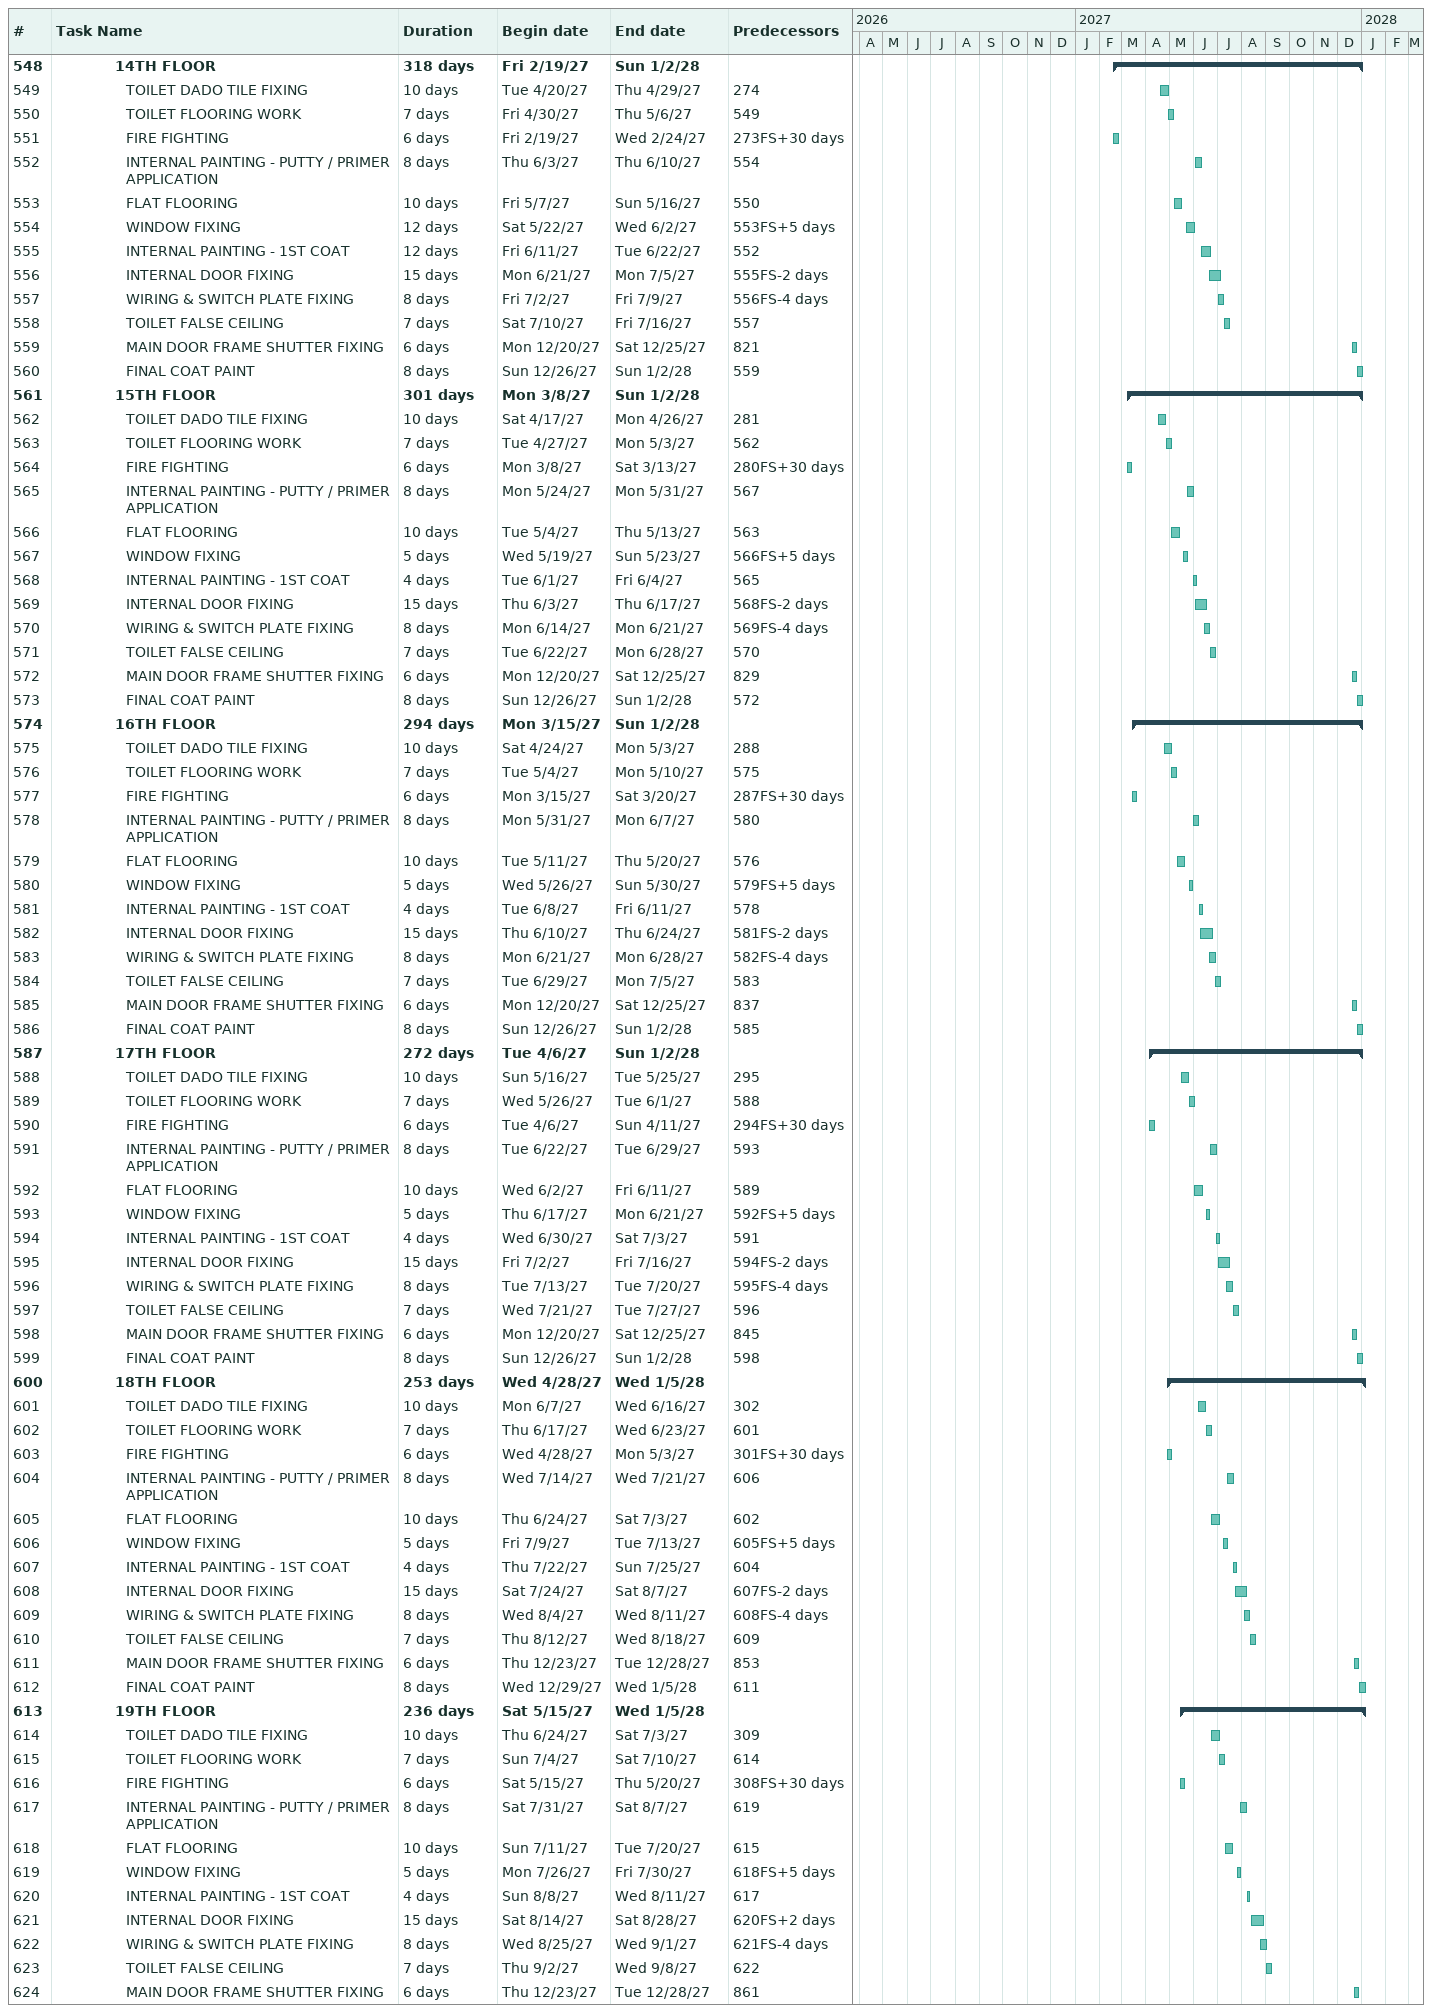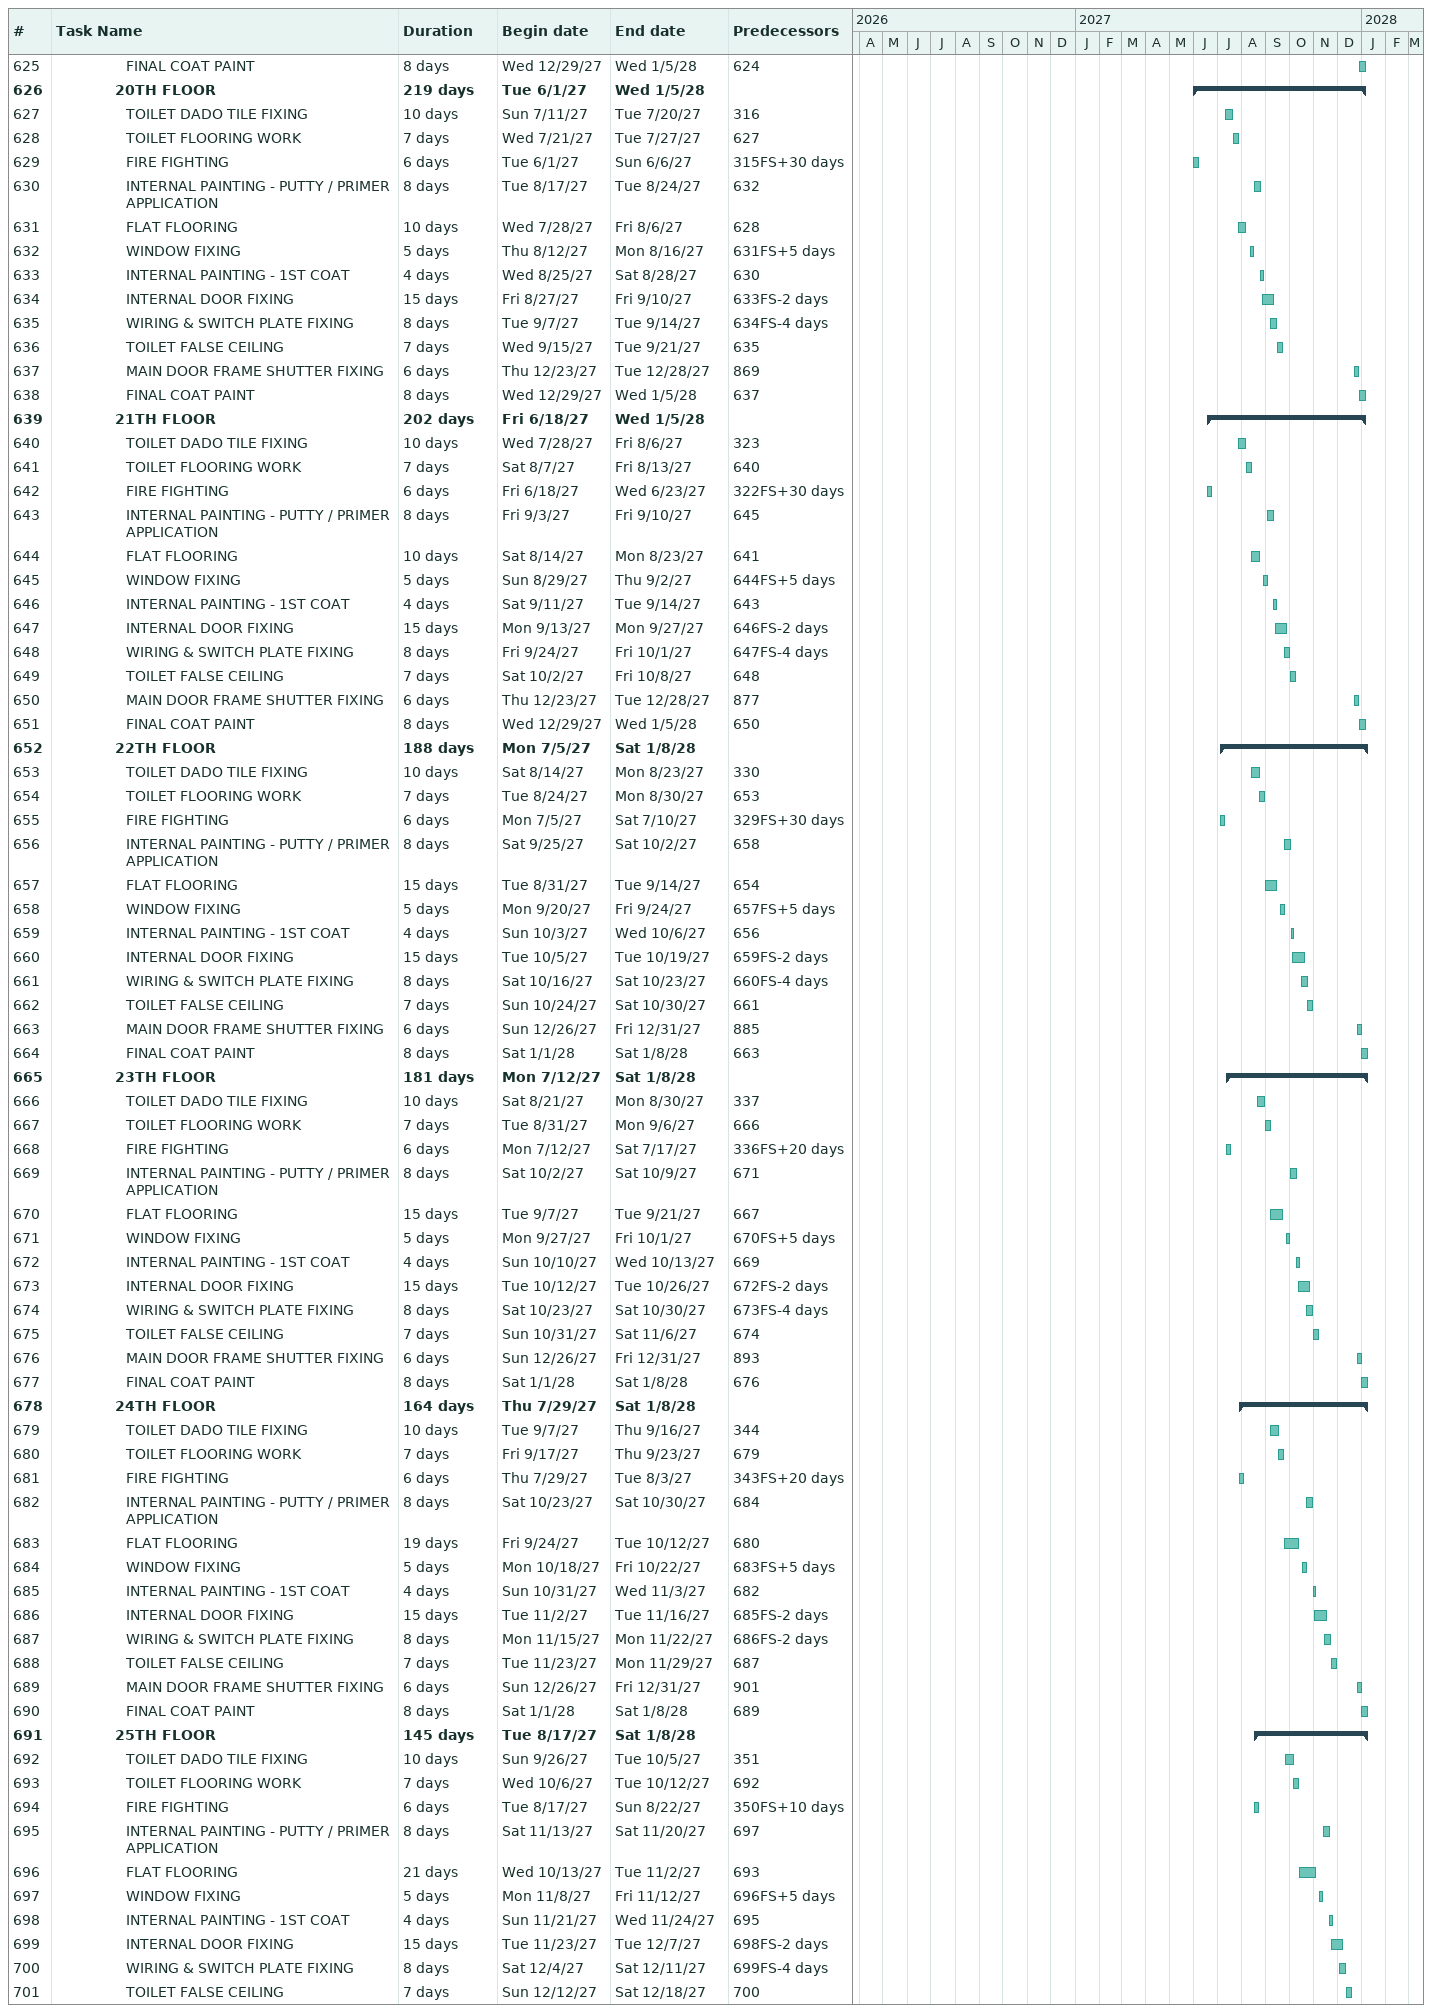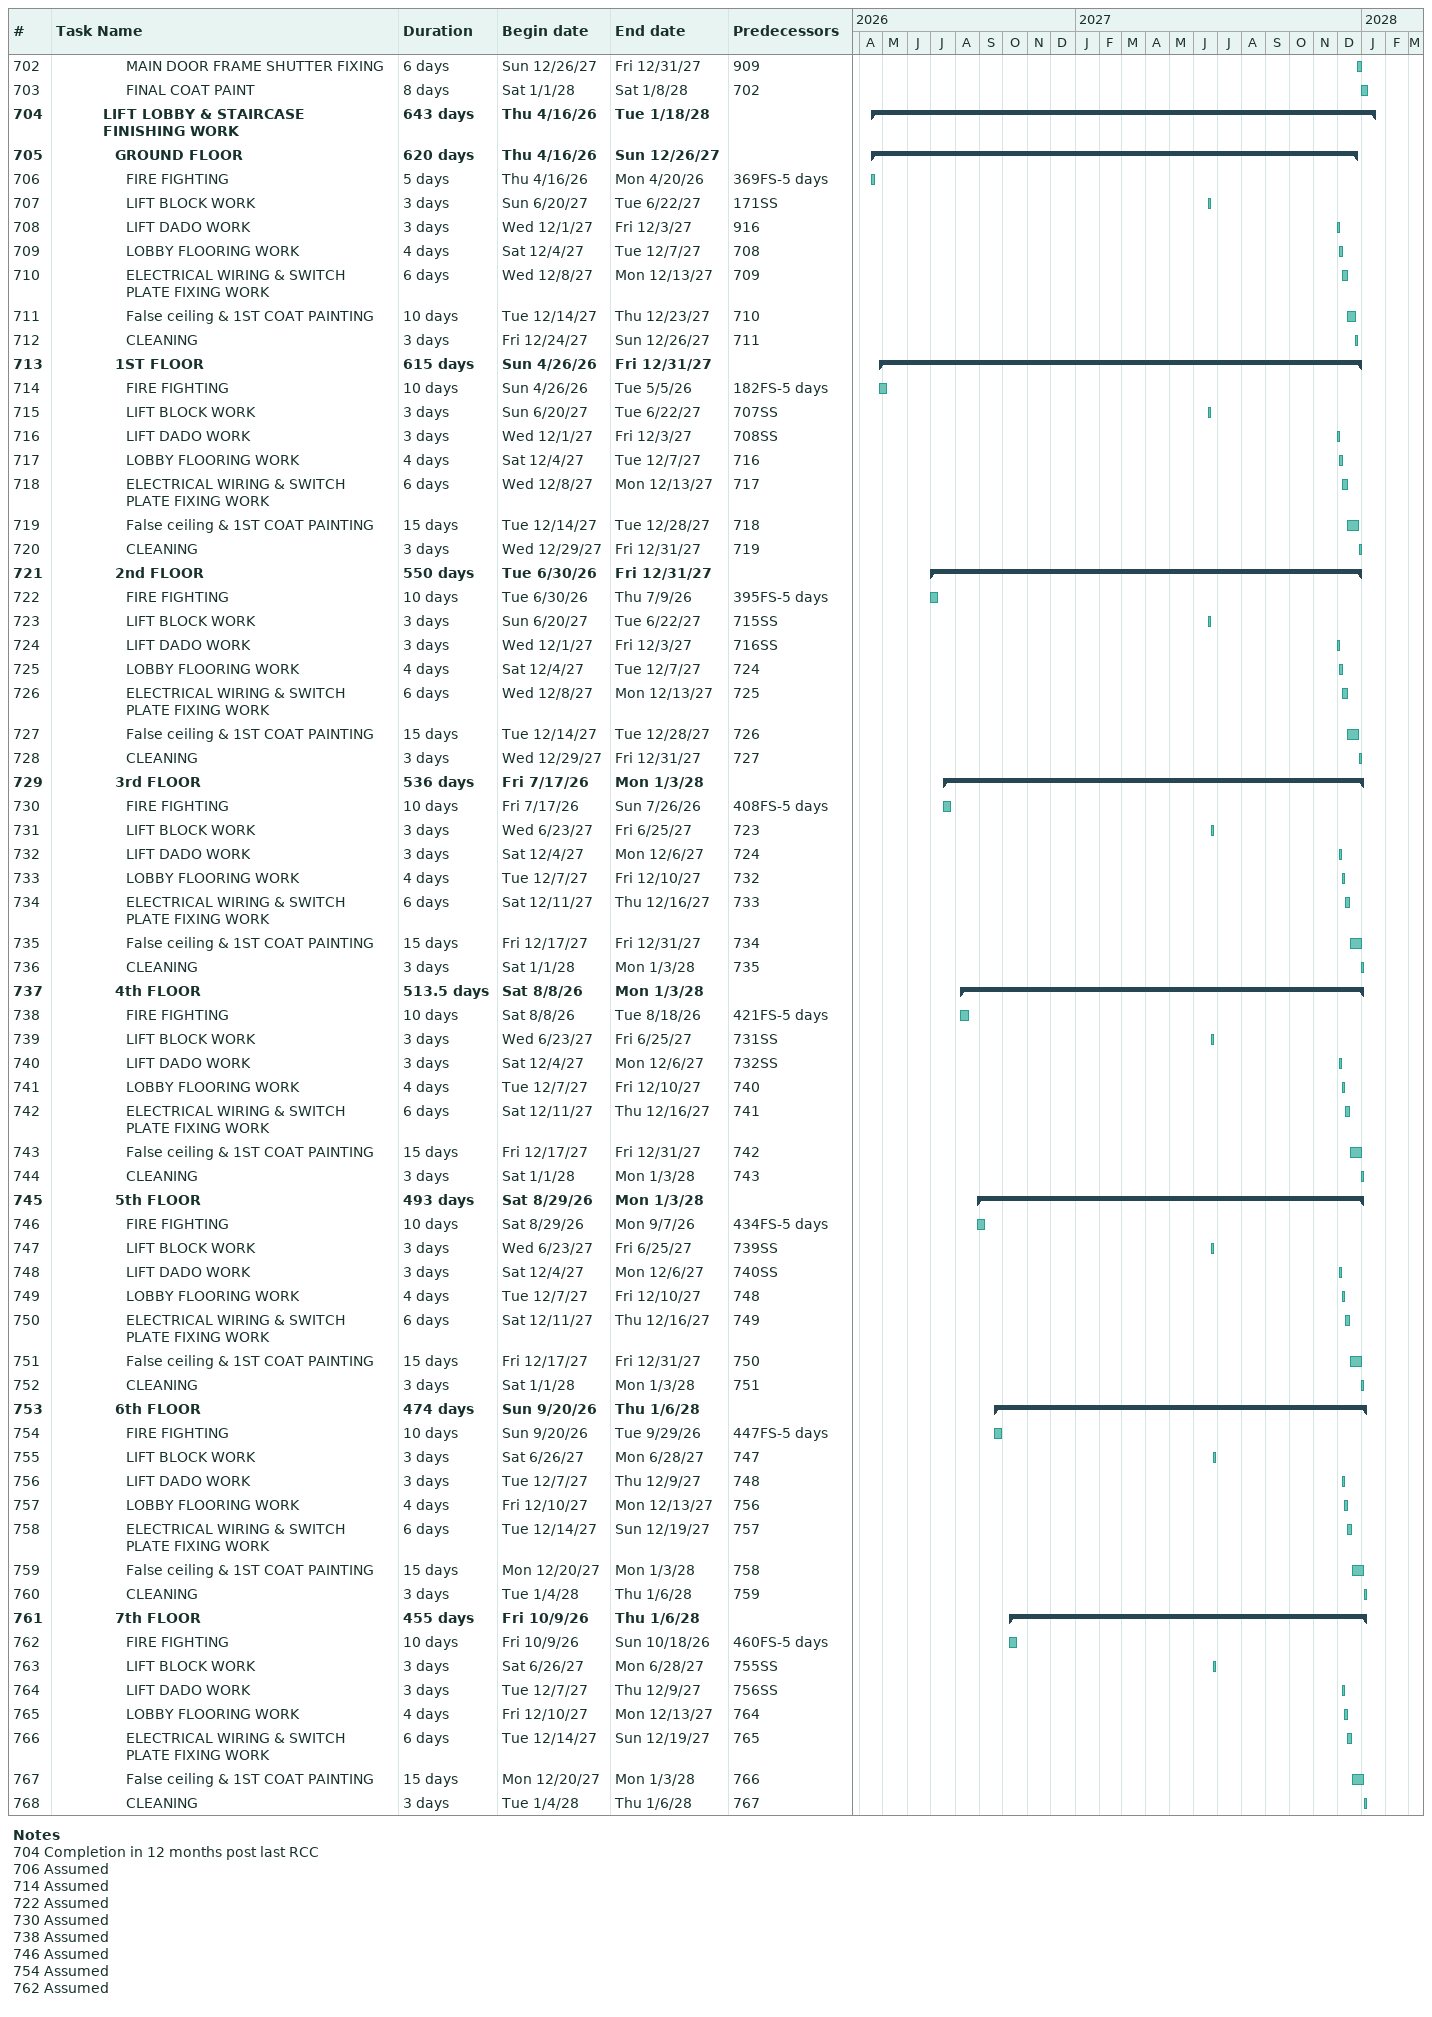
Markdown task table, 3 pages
| ID | Level | Task | Duration | Start | Finish | Predecessors |
|---|---|---|---|---|---|---|
| 548 | 6 | **14TH FLOOR** | 318d | 2027-02-19 | 2028-01-02 |  |
| 549 | 7 | TOILET DADO TILE FIXING | 10d | 2027-04-20 | 2027-04-29 | 274 |
| 550 | 7 | TOILET FLOORING WORK | 7d | 2027-04-30 | 2027-05-06 | 549 |
| 551 | 7 | FIRE FIGHTING | 6d | 2027-02-19 | 2027-02-24 | 273FS+30d |
| 552 | 7 | INTERNAL PAINTING - PUTTY / PRIMER APPLICATION | 8d | 2027-06-03 | 2027-06-10 | 554 |
| 553 | 7 | FLAT FLOORING | 10d | 2027-05-07 | 2027-05-16 | 550 |
| 554 | 7 | WINDOW FIXING | 12d | 2027-05-22 | 2027-06-02 | 553FS+5d |
| 555 | 7 | INTERNAL PAINTING - 1ST COAT | 12d | 2027-06-11 | 2027-06-22 | 552 |
| 556 | 7 | INTERNAL DOOR FIXING | 15d | 2027-06-21 | 2027-07-05 | 555FS-2d |
| 557 | 7 | WIRING & SWITCH PLATE FIXING | 8d | 2027-07-02 | 2027-07-09 | 556FS-4d |
| 558 | 7 | TOILET FALSE CEILING | 7d | 2027-07-10 | 2027-07-16 | 557 |
| 559 | 7 | MAIN DOOR FRAME SHUTTER FIXING | 6d | 2027-12-20 | 2027-12-25 | 821 |
| 560 | 7 | FINAL COAT PAINT | 8d | 2027-12-26 | 2028-01-02 | 559 |
| 561 | 6 | **15TH FLOOR** | 301d | 2027-03-08 | 2028-01-02 |  |
| 562 | 7 | TOILET DADO TILE FIXING | 10d | 2027-04-17 | 2027-04-26 | 281 |
| 563 | 7 | TOILET FLOORING WORK | 7d | 2027-04-27 | 2027-05-03 | 562 |
| 564 | 7 | FIRE FIGHTING | 6d | 2027-03-08 | 2027-03-13 | 280FS+30d |
| 565 | 7 | INTERNAL PAINTING - PUTTY / PRIMER APPLICATION | 8d | 2027-05-24 | 2027-05-31 | 567 |
| 566 | 7 | FLAT FLOORING | 10d | 2027-05-04 | 2027-05-13 | 563 |
| 567 | 7 | WINDOW FIXING | 5d | 2027-05-19 | 2027-05-23 | 566FS+5d |
| 568 | 7 | INTERNAL PAINTING - 1ST COAT | 4d | 2027-06-01 | 2027-06-04 | 565 |
| 569 | 7 | INTERNAL DOOR FIXING | 15d | 2027-06-03 | 2027-06-17 | 568FS-2d |
| 570 | 7 | WIRING & SWITCH PLATE FIXING | 8d | 2027-06-14 | 2027-06-21 | 569FS-4d |
| 571 | 7 | TOILET FALSE CEILING | 7d | 2027-06-22 | 2027-06-28 | 570 |
| 572 | 7 | MAIN DOOR FRAME SHUTTER FIXING | 6d | 2027-12-20 | 2027-12-25 | 829 |
| 573 | 7 | FINAL COAT PAINT | 8d | 2027-12-26 | 2028-01-02 | 572 |
| 574 | 6 | **16TH FLOOR** | 294d | 2027-03-15 | 2028-01-02 |  |
| 575 | 7 | TOILET DADO TILE FIXING | 10d | 2027-04-24 | 2027-05-03 | 288 |
| 576 | 7 | TOILET FLOORING WORK | 7d | 2027-05-04 | 2027-05-10 | 575 |
| 577 | 7 | FIRE FIGHTING | 6d | 2027-03-15 | 2027-03-20 | 287FS+30d |
| 578 | 7 | INTERNAL PAINTING - PUTTY / PRIMER APPLICATION | 8d | 2027-05-31 | 2027-06-07 | 580 |
| 579 | 7 | FLAT FLOORING | 10d | 2027-05-11 | 2027-05-20 | 576 |
| 580 | 7 | WINDOW FIXING | 5d | 2027-05-26 | 2027-05-30 | 579FS+5d |
| 581 | 7 | INTERNAL PAINTING - 1ST COAT | 4d | 2027-06-08 | 2027-06-11 | 578 |
| 582 | 7 | INTERNAL DOOR FIXING | 15d | 2027-06-10 | 2027-06-24 | 581FS-2d |
| 583 | 7 | WIRING & SWITCH PLATE FIXING | 8d | 2027-06-21 | 2027-06-28 | 582FS-4d |
| 584 | 7 | TOILET FALSE CEILING | 7d | 2027-06-29 | 2027-07-05 | 583 |
| 585 | 7 | MAIN DOOR FRAME SHUTTER FIXING | 6d | 2027-12-20 | 2027-12-25 | 837 |
| 586 | 7 | FINAL COAT PAINT | 8d | 2027-12-26 | 2028-01-02 | 585 |
| 587 | 6 | **17TH FLOOR** | 272d | 2027-04-06 | 2028-01-02 |  |
| 588 | 7 | TOILET DADO TILE FIXING | 10d | 2027-05-16 | 2027-05-25 | 295 |
| 589 | 7 | TOILET FLOORING WORK | 7d | 2027-05-26 | 2027-06-01 | 588 |
| 590 | 7 | FIRE FIGHTING | 6d | 2027-04-06 | 2027-04-11 | 294FS+30d |
| 591 | 7 | INTERNAL PAINTING - PUTTY / PRIMER APPLICATION | 8d | 2027-06-22 | 2027-06-29 | 593 |
| 592 | 7 | FLAT FLOORING | 10d | 2027-06-02 | 2027-06-11 | 589 |
| 593 | 7 | WINDOW FIXING | 5d | 2027-06-17 | 2027-06-21 | 592FS+5d |
| 594 | 7 | INTERNAL PAINTING - 1ST COAT | 4d | 2027-06-30 | 2027-07-03 | 591 |
| 595 | 7 | INTERNAL DOOR FIXING | 15d | 2027-07-02 | 2027-07-16 | 594FS-2d |
| 596 | 7 | WIRING & SWITCH PLATE FIXING | 8d | 2027-07-13 | 2027-07-20 | 595FS-4d |
| 597 | 7 | TOILET FALSE CEILING | 7d | 2027-07-21 | 2027-07-27 | 596 |
| 598 | 7 | MAIN DOOR FRAME SHUTTER FIXING | 6d | 2027-12-20 | 2027-12-25 | 845 |
| 599 | 7 | FINAL COAT PAINT | 8d | 2027-12-26 | 2028-01-02 | 598 |
| 600 | 6 | **18TH FLOOR** | 253d | 2027-04-28 | 2028-01-05 |  |
| 601 | 7 | TOILET DADO TILE FIXING | 10d | 2027-06-07 | 2027-06-16 | 302 |
| 602 | 7 | TOILET FLOORING WORK | 7d | 2027-06-17 | 2027-06-23 | 601 |
| 603 | 7 | FIRE FIGHTING | 6d | 2027-04-28 | 2027-05-03 | 301FS+30d |
| 604 | 7 | INTERNAL PAINTING - PUTTY / PRIMER APPLICATION | 8d | 2027-07-14 | 2027-07-21 | 606 |
| 605 | 7 | FLAT FLOORING | 10d | 2027-06-24 | 2027-07-03 | 602 |
| 606 | 7 | WINDOW FIXING | 5d | 2027-07-09 | 2027-07-13 | 605FS+5d |
| 607 | 7 | INTERNAL PAINTING - 1ST COAT | 4d | 2027-07-22 | 2027-07-25 | 604 |
| 608 | 7 | INTERNAL DOOR FIXING | 15d | 2027-07-24 | 2027-08-07 | 607FS-2d |
| 609 | 7 | WIRING & SWITCH PLATE FIXING | 8d | 2027-08-04 | 2027-08-11 | 608FS-4d |
| 610 | 7 | TOILET FALSE CEILING | 7d | 2027-08-12 | 2027-08-18 | 609 |
| 611 | 7 | MAIN DOOR FRAME SHUTTER FIXING | 6d | 2027-12-23 | 2027-12-28 | 853 |
| 612 | 7 | FINAL COAT PAINT | 8d | 2027-12-29 | 2028-01-05 | 611 |
| 613 | 6 | **19TH FLOOR** | 236d | 2027-05-15 | 2028-01-05 |  |
| 614 | 7 | TOILET DADO TILE FIXING | 10d | 2027-06-24 | 2027-07-03 | 309 |
| 615 | 7 | TOILET FLOORING WORK | 7d | 2027-07-04 | 2027-07-10 | 614 |
| 616 | 7 | FIRE FIGHTING | 6d | 2027-05-15 | 2027-05-20 | 308FS+30d |
| 617 | 7 | INTERNAL PAINTING - PUTTY / PRIMER APPLICATION | 8d | 2027-07-31 | 2027-08-07 | 619 |
| 618 | 7 | FLAT FLOORING | 10d | 2027-07-11 | 2027-07-20 | 615 |
| 619 | 7 | WINDOW FIXING | 5d | 2027-07-26 | 2027-07-30 | 618FS+5d |
| 620 | 7 | INTERNAL PAINTING - 1ST COAT | 4d | 2027-08-08 | 2027-08-11 | 617 |
| 621 | 7 | INTERNAL DOOR FIXING | 15d | 2027-08-14 | 2027-08-28 | 620FS+2d |
| 622 | 7 | WIRING & SWITCH PLATE FIXING | 8d | 2027-08-25 | 2027-09-01 | 621FS-4d |
| 623 | 7 | TOILET FALSE CEILING | 7d | 2027-09-02 | 2027-09-08 | 622 |
| 624 | 7 | MAIN DOOR FRAME SHUTTER FIXING | 6d | 2027-12-23 | 2027-12-28 | 861 |
| 625 | 7 | FINAL COAT PAINT | 8d | 2027-12-29 | 2028-01-05 | 624 |
| 626 | 6 | **20TH FLOOR** | 219d | 2027-06-01 | 2028-01-05 |  |
| 627 | 7 | TOILET DADO TILE FIXING | 10d | 2027-07-11 | 2027-07-20 | 316 |
| 628 | 7 | TOILET FLOORING WORK | 7d | 2027-07-21 | 2027-07-27 | 627 |
| 629 | 7 | FIRE FIGHTING | 6d | 2027-06-01 | 2027-06-06 | 315FS+30d |
| 630 | 7 | INTERNAL PAINTING - PUTTY / PRIMER APPLICATION | 8d | 2027-08-17 | 2027-08-24 | 632 |
| 631 | 7 | FLAT FLOORING | 10d | 2027-07-28 | 2027-08-06 | 628 |
| 632 | 7 | WINDOW FIXING | 5d | 2027-08-12 | 2027-08-16 | 631FS+5d |
| 633 | 7 | INTERNAL PAINTING - 1ST COAT | 4d | 2027-08-25 | 2027-08-28 | 630 |
| 634 | 7 | INTERNAL DOOR FIXING | 15d | 2027-08-27 | 2027-09-10 | 633FS-2d |
| 635 | 7 | WIRING & SWITCH PLATE FIXING | 8d | 2027-09-07 | 2027-09-14 | 634FS-4d |
| 636 | 7 | TOILET FALSE CEILING | 7d | 2027-09-15 | 2027-09-21 | 635 |
| 637 | 7 | MAIN DOOR FRAME SHUTTER FIXING | 6d | 2027-12-23 | 2027-12-28 | 869 |
| 638 | 7 | FINAL COAT PAINT | 8d | 2027-12-29 | 2028-01-05 | 637 |
| 639 | 6 | **21TH FLOOR** | 202d | 2027-06-18 | 2028-01-05 |  |
| 640 | 7 | TOILET DADO TILE FIXING | 10d | 2027-07-28 | 2027-08-06 | 323 |
| 641 | 7 | TOILET FLOORING WORK | 7d | 2027-08-07 | 2027-08-13 | 640 |
| 642 | 7 | FIRE FIGHTING | 6d | 2027-06-18 | 2027-06-23 | 322FS+30d |
| 643 | 7 | INTERNAL PAINTING - PUTTY / PRIMER APPLICATION | 8d | 2027-09-03 | 2027-09-10 | 645 |
| 644 | 7 | FLAT FLOORING | 10d | 2027-08-14 | 2027-08-23 | 641 |
| 645 | 7 | WINDOW FIXING | 5d | 2027-08-29 | 2027-09-02 | 644FS+5d |
| 646 | 7 | INTERNAL PAINTING - 1ST COAT | 4d | 2027-09-11 | 2027-09-14 | 643 |
| 647 | 7 | INTERNAL DOOR FIXING | 15d | 2027-09-13 | 2027-09-27 | 646FS-2d |
| 648 | 7 | WIRING & SWITCH PLATE FIXING | 8d | 2027-09-24 | 2027-10-01 | 647FS-4d |
| 649 | 7 | TOILET FALSE CEILING | 7d | 2027-10-02 | 2027-10-08 | 648 |
| 650 | 7 | MAIN DOOR FRAME SHUTTER FIXING | 6d | 2027-12-23 | 2027-12-28 | 877 |
| 651 | 7 | FINAL COAT PAINT | 8d | 2027-12-29 | 2028-01-05 | 650 |
| 652 | 6 | **22TH FLOOR** | 188d | 2027-07-05 | 2028-01-08 |  |
| 653 | 7 | TOILET DADO TILE FIXING | 10d | 2027-08-14 | 2027-08-23 | 330 |
| 654 | 7 | TOILET FLOORING WORK | 7d | 2027-08-24 | 2027-08-30 | 653 |
| 655 | 7 | FIRE FIGHTING | 6d | 2027-07-05 | 2027-07-10 | 329FS+30d |
| 656 | 7 | INTERNAL PAINTING - PUTTY / PRIMER APPLICATION | 8d | 2027-09-25 | 2027-10-02 | 658 |
| 657 | 7 | FLAT FLOORING | 15d | 2027-08-31 | 2027-09-14 | 654 |
| 658 | 7 | WINDOW FIXING | 5d | 2027-09-20 | 2027-09-24 | 657FS+5d |
| 659 | 7 | INTERNAL PAINTING - 1ST COAT | 4d | 2027-10-03 | 2027-10-06 | 656 |
| 660 | 7 | INTERNAL DOOR FIXING | 15d | 2027-10-05 | 2027-10-19 | 659FS-2d |
| 661 | 7 | WIRING & SWITCH PLATE FIXING | 8d | 2027-10-16 | 2027-10-23 | 660FS-4d |
| 662 | 7 | TOILET FALSE CEILING | 7d | 2027-10-24 | 2027-10-30 | 661 |
| 663 | 7 | MAIN DOOR FRAME SHUTTER FIXING | 6d | 2027-12-26 | 2027-12-31 | 885 |
| 664 | 7 | FINAL COAT PAINT | 8d | 2028-01-01 | 2028-01-08 | 663 |
| 665 | 6 | **23TH FLOOR** | 181d | 2027-07-12 | 2028-01-08 |  |
| 666 | 7 | TOILET DADO TILE FIXING | 10d | 2027-08-21 | 2027-08-30 | 337 |
| 667 | 7 | TOILET FLOORING WORK | 7d | 2027-08-31 | 2027-09-06 | 666 |
| 668 | 7 | FIRE FIGHTING | 6d | 2027-07-12 | 2027-07-17 | 336FS+20d |
| 669 | 7 | INTERNAL PAINTING - PUTTY / PRIMER APPLICATION | 8d | 2027-10-02 | 2027-10-09 | 671 |
| 670 | 7 | FLAT FLOORING | 15d | 2027-09-07 | 2027-09-21 | 667 |
| 671 | 7 | WINDOW FIXING | 5d | 2027-09-27 | 2027-10-01 | 670FS+5d |
| 672 | 7 | INTERNAL PAINTING - 1ST COAT | 4d | 2027-10-10 | 2027-10-13 | 669 |
| 673 | 7 | INTERNAL DOOR FIXING | 15d | 2027-10-12 | 2027-10-26 | 672FS-2d |
| 674 | 7 | WIRING & SWITCH PLATE FIXING | 8d | 2027-10-23 | 2027-10-30 | 673FS-4d |
| 675 | 7 | TOILET FALSE CEILING | 7d | 2027-10-31 | 2027-11-06 | 674 |
| 676 | 7 | MAIN DOOR FRAME SHUTTER FIXING | 6d | 2027-12-26 | 2027-12-31 | 893 |
| 677 | 7 | FINAL COAT PAINT | 8d | 2028-01-01 | 2028-01-08 | 676 |
| 678 | 6 | **24TH FLOOR** | 164d | 2027-07-29 | 2028-01-08 |  |
| 679 | 7 | TOILET DADO TILE FIXING | 10d | 2027-09-07 | 2027-09-16 | 344 |
| 680 | 7 | TOILET FLOORING WORK | 7d | 2027-09-17 | 2027-09-23 | 679 |
| 681 | 7 | FIRE FIGHTING | 6d | 2027-07-29 | 2027-08-03 | 343FS+20d |
| 682 | 7 | INTERNAL PAINTING - PUTTY / PRIMER APPLICATION | 8d | 2027-10-23 | 2027-10-30 | 684 |
| 683 | 7 | FLAT FLOORING | 19d | 2027-09-24 | 2027-10-12 | 680 |
| 684 | 7 | WINDOW FIXING | 5d | 2027-10-18 | 2027-10-22 | 683FS+5d |
| 685 | 7 | INTERNAL PAINTING - 1ST COAT | 4d | 2027-10-31 | 2027-11-03 | 682 |
| 686 | 7 | INTERNAL DOOR FIXING | 15d | 2027-11-02 | 2027-11-16 | 685FS-2d |
| 687 | 7 | WIRING & SWITCH PLATE FIXING | 8d | 2027-11-15 | 2027-11-22 | 686FS-2d |
| 688 | 7 | TOILET FALSE CEILING | 7d | 2027-11-23 | 2027-11-29 | 687 |
| 689 | 7 | MAIN DOOR FRAME SHUTTER FIXING | 6d | 2027-12-26 | 2027-12-31 | 901 |
| 690 | 7 | FINAL COAT PAINT | 8d | 2028-01-01 | 2028-01-08 | 689 |
| 691 | 6 | **25TH FLOOR** | 145d | 2027-08-17 | 2028-01-08 |  |
| 692 | 7 | TOILET DADO TILE FIXING | 10d | 2027-09-26 | 2027-10-05 | 351 |
| 693 | 7 | TOILET FLOORING WORK | 7d | 2027-10-06 | 2027-10-12 | 692 |
| 694 | 7 | FIRE FIGHTING | 6d | 2027-08-17 | 2027-08-22 | 350FS+10d |
| 695 | 7 | INTERNAL PAINTING - PUTTY / PRIMER APPLICATION | 8d | 2027-11-13 | 2027-11-20 | 697 |
| 696 | 7 | FLAT FLOORING | 21d | 2027-10-13 | 2027-11-02 | 693 |
| 697 | 7 | WINDOW FIXING | 5d | 2027-11-08 | 2027-11-12 | 696FS+5d |
| 698 | 7 | INTERNAL PAINTING - 1ST COAT | 4d | 2027-11-21 | 2027-11-24 | 695 |
| 699 | 7 | INTERNAL DOOR FIXING | 15d | 2027-11-23 | 2027-12-07 | 698FS-2d |
| 700 | 7 | WIRING & SWITCH PLATE FIXING | 8d | 2027-12-04 | 2027-12-11 | 699FS-4d |
| 701 | 7 | TOILET FALSE CEILING | 7d | 2027-12-12 | 2027-12-18 | 700 |
| 702 | 7 | MAIN DOOR FRAME SHUTTER FIXING | 6d | 2027-12-26 | 2027-12-31 | 909 |
| 703 | 7 | FINAL COAT PAINT | 8d | 2028-01-01 | 2028-01-08 | 702 |
| 704 | 5 | **LIFT LOBBY & STAIRCASE FINISHING WORK** | 643d | 2026-04-16 | 2028-01-18 |  |
| 705 | 6 | **GROUND FLOOR** | 620d | 2026-04-16 | 2027-12-26 |  |
| 706 | 7 | FIRE FIGHTING | 5d | 2026-04-16 | 2026-04-20 | 369FS-5d |
| 707 | 7 | LIFT BLOCK WORK | 3d | 2027-06-20 | 2027-06-22 | 171SS |
| 708 | 7 | LIFT DADO WORK | 3d | 2027-12-01 | 2027-12-03 | 916 |
| 709 | 7 | LOBBY FLOORING WORK | 4d | 2027-12-04 | 2027-12-07 | 708 |
| 710 | 7 | ELECTRICAL WIRING & SWITCH PLATE FIXING WORK | 6d | 2027-12-08 | 2027-12-13 | 709 |
| 711 | 7 | False ceiling & 1ST COAT PAINTING | 10d | 2027-12-14 | 2027-12-23 | 710 |
| 712 | 7 | CLEANING | 3d | 2027-12-24 | 2027-12-26 | 711 |
| 713 | 6 | **1ST FLOOR** | 615d | 2026-04-26 | 2027-12-31 |  |
| 714 | 7 | FIRE FIGHTING | 10d | 2026-04-26 | 2026-05-05 | 182FS-5d |
| 715 | 7 | LIFT BLOCK WORK | 3d | 2027-06-20 | 2027-06-22 | 707SS |
| 716 | 7 | LIFT DADO WORK | 3d | 2027-12-01 | 2027-12-03 | 708SS |
| 717 | 7 | LOBBY FLOORING WORK | 4d | 2027-12-04 | 2027-12-07 | 716 |
| 718 | 7 | ELECTRICAL WIRING & SWITCH PLATE FIXING WORK | 6d | 2027-12-08 | 2027-12-13 | 717 |
| 719 | 7 | False ceiling & 1ST COAT PAINTING | 15d | 2027-12-14 | 2027-12-28 | 718 |
| 720 | 7 | CLEANING | 3d | 2027-12-29 | 2027-12-31 | 719 |
| 721 | 6 | **2nd FLOOR** | 550d | 2026-06-30 | 2027-12-31 |  |
| 722 | 7 | FIRE FIGHTING | 10d | 2026-06-30 | 2026-07-09 | 395FS-5d |
| 723 | 7 | LIFT BLOCK WORK | 3d | 2027-06-20 | 2027-06-22 | 715SS |
| 724 | 7 | LIFT DADO WORK | 3d | 2027-12-01 | 2027-12-03 | 716SS |
| 725 | 7 | LOBBY FLOORING WORK | 4d | 2027-12-04 | 2027-12-07 | 724 |
| 726 | 7 | ELECTRICAL WIRING & SWITCH PLATE FIXING WORK | 6d | 2027-12-08 | 2027-12-13 | 725 |
| 727 | 7 | False ceiling & 1ST COAT PAINTING | 15d | 2027-12-14 | 2027-12-28 | 726 |
| 728 | 7 | CLEANING | 3d | 2027-12-29 | 2027-12-31 | 727 |
| 729 | 6 | **3rd FLOOR** | 536d | 2026-07-17 | 2028-01-03 |  |
| 730 | 7 | FIRE FIGHTING | 10d | 2026-07-17 | 2026-07-26 | 408FS-5d |
| 731 | 7 | LIFT BLOCK WORK | 3d | 2027-06-23 | 2027-06-25 | 723 |
| 732 | 7 | LIFT DADO WORK | 3d | 2027-12-04 | 2027-12-06 | 724 |
| 733 | 7 | LOBBY FLOORING WORK | 4d | 2027-12-07 | 2027-12-10 | 732 |
| 734 | 7 | ELECTRICAL WIRING & SWITCH PLATE FIXING WORK | 6d | 2027-12-11 | 2027-12-16 | 733 |
| 735 | 7 | False ceiling & 1ST COAT PAINTING | 15d | 2027-12-17 | 2027-12-31 | 734 |
| 736 | 7 | CLEANING | 3d | 2028-01-01 | 2028-01-03 | 735 |
| 737 | 6 | **4th FLOOR** | 513.5d | 2026-08-08 | 2028-01-03 |  |
| 738 | 7 | FIRE FIGHTING | 10d | 2026-08-08 | 2026-08-18 | 421FS-5d |
| 739 | 7 | LIFT BLOCK WORK | 3d | 2027-06-23 | 2027-06-25 | 731SS |
| 740 | 7 | LIFT DADO WORK | 3d | 2027-12-04 | 2027-12-06 | 732SS |
| 741 | 7 | LOBBY FLOORING WORK | 4d | 2027-12-07 | 2027-12-10 | 740 |
| 742 | 7 | ELECTRICAL WIRING & SWITCH PLATE FIXING WORK | 6d | 2027-12-11 | 2027-12-16 | 741 |
| 743 | 7 | False ceiling & 1ST COAT PAINTING | 15d | 2027-12-17 | 2027-12-31 | 742 |
| 744 | 7 | CLEANING | 3d | 2028-01-01 | 2028-01-03 | 743 |
| 745 | 6 | **5th FLOOR** | 493d | 2026-08-29 | 2028-01-03 |  |
| 746 | 7 | FIRE FIGHTING | 10d | 2026-08-29 | 2026-09-07 | 434FS-5d |
| 747 | 7 | LIFT BLOCK WORK | 3d | 2027-06-23 | 2027-06-25 | 739SS |
| 748 | 7 | LIFT DADO WORK | 3d | 2027-12-04 | 2027-12-06 | 740SS |
| 749 | 7 | LOBBY FLOORING WORK | 4d | 2027-12-07 | 2027-12-10 | 748 |
| 750 | 7 | ELECTRICAL WIRING & SWITCH PLATE FIXING WORK | 6d | 2027-12-11 | 2027-12-16 | 749 |
| 751 | 7 | False ceiling & 1ST COAT PAINTING | 15d | 2027-12-17 | 2027-12-31 | 750 |
| 752 | 7 | CLEANING | 3d | 2028-01-01 | 2028-01-03 | 751 |
| 753 | 6 | **6th FLOOR** | 474d | 2026-09-20 | 2028-01-06 |  |
| 754 | 7 | FIRE FIGHTING | 10d | 2026-09-20 | 2026-09-29 | 447FS-5d |
| 755 | 7 | LIFT BLOCK WORK | 3d | 2027-06-26 | 2027-06-28 | 747 |
| 756 | 7 | LIFT DADO WORK | 3d | 2027-12-07 | 2027-12-09 | 748 |
| 757 | 7 | LOBBY FLOORING WORK | 4d | 2027-12-10 | 2027-12-13 | 756 |
| 758 | 7 | ELECTRICAL WIRING & SWITCH PLATE FIXING WORK | 6d | 2027-12-14 | 2027-12-19 | 757 |
| 759 | 7 | False ceiling & 1ST COAT PAINTING | 15d | 2027-12-20 | 2028-01-03 | 758 |
| 760 | 7 | CLEANING | 3d | 2028-01-04 | 2028-01-06 | 759 |
| 761 | 6 | **7th FLOOR** | 455d | 2026-10-09 | 2028-01-06 |  |
| 762 | 7 | FIRE FIGHTING | 10d | 2026-10-09 | 2026-10-18 | 460FS-5d |
| 763 | 7 | LIFT BLOCK WORK | 3d | 2027-06-26 | 2027-06-28 | 755SS |
| 764 | 7 | LIFT DADO WORK | 3d | 2027-12-07 | 2027-12-09 | 756SS |
| 765 | 7 | LOBBY FLOORING WORK | 4d | 2027-12-10 | 2027-12-13 | 764 |
| 766 | 7 | ELECTRICAL WIRING & SWITCH PLATE FIXING WORK | 6d | 2027-12-14 | 2027-12-19 | 765 |
| 767 | 7 | False ceiling & 1ST COAT PAINTING | 15d | 2027-12-20 | 2028-01-03 | 766 |
| 768 | 7 | CLEANING | 3d | 2028-01-04 | 2028-01-06 | 767 |

Notes
- 704: Completion in 12 months post last RCC
- 706: Assumed
- 714: Assumed
- 722: Assumed
- 730: Assumed
- 738: Assumed
- 746: Assumed
- 754: Assumed
- 762: Assumed
